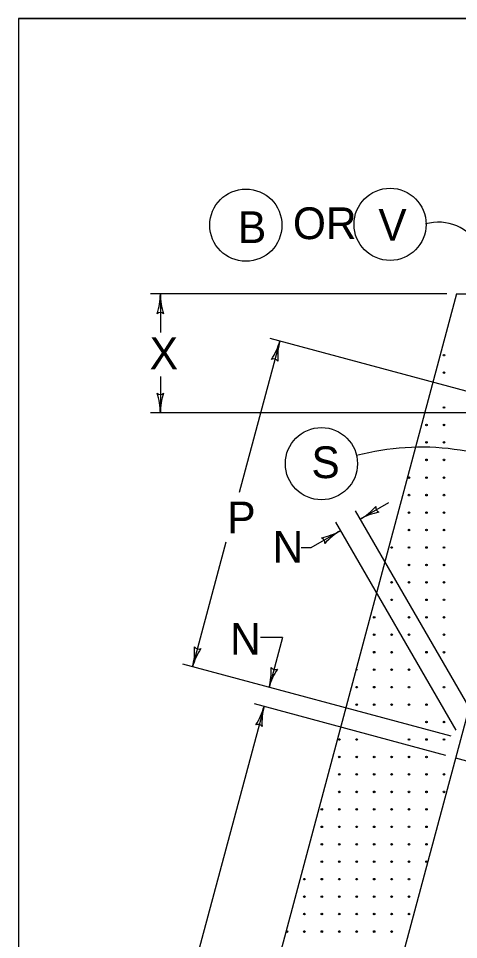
# Model space of a CAD drawing. Extents: x 1007 to 1035.5, y 1000.5 to 1021.5.
# Drawn here: x 1007 to 1009.78, y 1015.7 to 1021.5 of the extents above; entities that cross this region are included whole.
import ezdxf

# ---------------------------------------------------------------- set-up
doc = ezdxf.new("R2010")
doc.units = 0
for name, color, linetype in [('Level 1', 7, 'Continuous'), ('Level 10', 7, 'Continuous'), ('Level 11', 7, 'Continuous')]:
    doc.layers.add(name, color=color, linetype=linetype)

msp = doc.modelspace()

# ---------------------------------------------------------------- linework, layer by layer
at = {"layer": 'Level 1'}
for p, q in [((1009.763, 1019.7639), (1007.7915, 1012.4063)), ((1009.7005, 1019.7639), (1007.8324, 1019.7639)), ((1007.8949, 1019.7639), (1007.8949, 1019.5201)), ((1009.763, 1019.7639), (1010.573, 1019.7639)), ((1008.6481, 1019.4668), (1008.3923, 1018.5123)), ((1010.278, 1019.0301), (1008.5877, 1019.483)), ((1007.8949, 1019.2431), (1007.8949, 1019.0139)), ((1010.2134, 1019.0139), (1007.8324, 1019.0139)), ((1010.3384, 1019.0139), (1008.5159, 1012.2121)), ((1009.3331, 1018.4473), (1009.1549, 1018.3443)), ((1009.1235, 1018.3983), (1010.0455, 1016.8037)), ((1008.9992, 1018.3263), (1009.7572, 1017.0153)), ((1009.0305, 1018.2723), (1008.8437, 1018.1643)), ((1008.3084, 1018.1993), (1008.098, 1017.4142)), ((1008.8437, 1018.1643), (1008.7821, 1018.1643)), ((1008.6653, 1017.5996), (1008.5258, 1017.5996)), ((1008.6653, 1017.5996), (1008.581, 1017.2848)), ((1009.7281, 1016.9774), (1008.0376, 1017.4303)), ((1008.5487, 1017.164), (1008.0125, 1015.1629)), ((1009.6956, 1016.8567), (1008.4883, 1017.1802)), ((1009.756, 1016.8405), (1010.0781, 1016.7543))]:
    msp.add_line(p, q, dxfattribs=at)
for centre, radius in [((1008.4341, 1020.1973), 0.2274), ((1009.3435, 1020.2025), 0.2274), ((1009.683, 1019.3784), 0.005), ((1009.683, 1019.3784), 0.0025), ((1009.683, 1019.2684), 0.005), ((1009.683, 1019.2684), 0.0025), ((1009.683, 1019.0484), 0.005), ((1009.683, 1019.0484), 0.0025), ((1009.573, 1018.9384), 0.005), ((1009.573, 1018.9384), 0.0025), ((1009.683, 1018.9384), 0.005), ((1009.683, 1018.9384), 0.0025), ((1008.9107, 1018.6944), 0.2274), ((1009.573, 1018.8284), 0.005), ((1009.573, 1018.8284), 0.0025), ((1009.683, 1018.8284), 0.005), ((1009.683, 1018.8284), 0.0025), ((1009.573, 1018.7184), 0.005), ((1009.573, 1018.7184), 0.0025), ((1009.683, 1018.7184), 0.005), ((1009.683, 1018.7184), 0.0025), ((1009.463, 1018.6064), 0.005), ((1009.463, 1018.6064), 0.0025), ((1009.573, 1018.6064), 0.005), ((1009.573, 1018.6064), 0.0025), ((1009.683, 1018.6064), 0.005), ((1009.683, 1018.6064), 0.0025), ((1009.463, 1018.4964), 0.005), ((1009.463, 1018.4964), 0.0025), ((1009.573, 1018.4964), 0.005), ((1009.573, 1018.4964), 0.0025), ((1009.683, 1018.4964), 0.005), ((1009.683, 1018.4964), 0.0025), ((1009.463, 1018.3864), 0.005), ((1009.463, 1018.3864), 0.0025), ((1009.573, 1018.3864), 0.005), ((1009.573, 1018.3864), 0.0025), ((1009.683, 1018.3864), 0.005), ((1009.683, 1018.3864), 0.0025), ((1009.463, 1018.2764), 0.005), ((1009.463, 1018.2764), 0.0025), ((1009.573, 1018.2764), 0.005), ((1009.573, 1018.2764), 0.0025), ((1009.683, 1018.2764), 0.005), ((1009.683, 1018.2764), 0.0025), ((1009.353, 1018.1664), 0.005), ((1009.353, 1018.1664), 0.0025), ((1009.463, 1018.1664), 0.005), ((1009.463, 1018.1664), 0.0025), ((1009.573, 1018.1664), 0.005), ((1009.573, 1018.1664), 0.0025), ((1009.683, 1018.1664), 0.005), ((1009.683, 1018.1664), 0.0025), ((1009.463, 1018.0564), 0.005), ((1009.463, 1018.0564), 0.0025), ((1009.573, 1018.0564), 0.005), ((1009.573, 1018.0564), 0.0025), ((1009.683, 1018.0564), 0.005), ((1009.683, 1018.0564), 0.0025), ((1009.353, 1017.9464), 0.005), ((1009.353, 1017.9464), 0.0025), ((1009.463, 1017.9464), 0.005), ((1009.463, 1017.9464), 0.0025), ((1009.573, 1017.9464), 0.005), ((1009.573, 1017.9464), 0.0025), ((1009.683, 1017.9464), 0.005), ((1009.683, 1017.9464), 0.0025), ((1009.353, 1017.8364), 0.005), ((1009.353, 1017.8364), 0.0025), ((1009.573, 1017.8364), 0.005), ((1009.573, 1017.8364), 0.0025), ((1009.683, 1017.8364), 0.005), ((1009.683, 1017.8364), 0.0025), ((1009.243, 1017.7264), 0.005), ((1009.243, 1017.7264), 0.0025), ((1009.463, 1017.7264), 0.005), ((1009.463, 1017.7264), 0.0025), ((1009.573, 1017.7264), 0.005), ((1009.573, 1017.7264), 0.0025), ((1009.683, 1017.7264), 0.005), ((1009.683, 1017.7264), 0.0025), ((1009.243, 1017.6164), 0.005), ((1009.243, 1017.6164), 0.0025), ((1009.353, 1017.6164), 0.005), ((1009.353, 1017.6164), 0.0025), ((1009.463, 1017.6164), 0.005), ((1009.463, 1017.6164), 0.0025), ((1009.683, 1017.6164), 0.005), ((1009.683, 1017.6164), 0.0025), ((1009.243, 1017.5064), 0.005), ((1009.243, 1017.5064), 0.0025), ((1009.353, 1017.5064), 0.005), ((1009.353, 1017.5064), 0.0025), ((1009.573, 1017.5064), 0.005), ((1009.573, 1017.5064), 0.0025), ((1009.683, 1017.5064), 0.005), ((1009.683, 1017.5064), 0.0025), ((1009.133, 1017.3964), 0.0025), ((1009.243, 1017.3964), 0.005), ((1009.243, 1017.3964), 0.0025), ((1009.353, 1017.3964), 0.005), ((1009.353, 1017.3964), 0.0025), ((1009.463, 1017.3964), 0.005), ((1009.463, 1017.3964), 0.0025), ((1009.133, 1017.2864), 0.005), ((1009.133, 1017.2864), 0.0025), ((1009.243, 1017.2864), 0.005), ((1009.243, 1017.2864), 0.0025), ((1009.353, 1017.2864), 0.005), ((1009.353, 1017.2864), 0.0025), ((1009.463, 1017.2864), 0.005), ((1009.463, 1017.2864), 0.0025), ((1009.683, 1017.2864), 0.005), ((1009.683, 1017.2864), 0.0025), ((1009.133, 1017.1764), 0.005), ((1009.133, 1017.1764), 0.0025), ((1009.243, 1017.1764), 0.005), ((1009.243, 1017.1764), 0.0025), ((1009.353, 1017.1764), 0.005), ((1009.353, 1017.1764), 0.0025), ((1009.463, 1017.1764), 0.005), ((1009.463, 1017.1764), 0.0025), ((1009.573, 1017.1764), 0.005), ((1009.573, 1017.1764), 0.0025), ((1009.573, 1017.0664), 0.005), ((1009.573, 1017.0664), 0.0025), ((1009.683, 1017.0664), 0.005), ((1009.683, 1017.0664), 0.0025), ((1009.023, 1016.9564), 0.005), ((1009.023, 1016.9564), 0.0025), ((1009.133, 1016.9564), 0.005), ((1009.133, 1016.9564), 0.0025), ((1009.463, 1016.9564), 0.005), ((1009.463, 1016.9564), 0.0025), ((1009.573, 1016.9564), 0.005), ((1009.573, 1016.9564), 0.0025), ((1009.683, 1016.9564), 0.005), ((1009.683, 1016.9564), 0.0025), ((1009.023, 1016.8464), 0.005), ((1009.023, 1016.8464), 0.0025), ((1009.133, 1016.8464), 0.005), ((1009.133, 1016.8464), 0.0025), ((1009.243, 1016.8464), 0.005), ((1009.243, 1016.8464), 0.0025), ((1009.353, 1016.8464), 0.005), ((1009.353, 1016.8464), 0.0025), ((1009.463, 1016.8464), 0.005), ((1009.463, 1016.8464), 0.0025), ((1009.573, 1016.8464), 0.005), ((1009.573, 1016.8464), 0.0025), ((1009.023, 1016.7364), 0.005), ((1009.023, 1016.7364), 0.0025), ((1009.133, 1016.7364), 0.005), ((1009.133, 1016.7364), 0.0025), ((1009.243, 1016.7364), 0.005), ((1009.243, 1016.7364), 0.0025), ((1009.353, 1016.7364), 0.005), ((1009.353, 1016.7364), 0.0025), ((1009.463, 1016.7364), 0.005), ((1009.463, 1016.7364), 0.0025), ((1009.573, 1016.7364), 0.005), ((1009.573, 1016.7364), 0.0025), ((1009.683, 1016.7364), 0.005), ((1009.683, 1016.7364), 0.0025), ((1009.023, 1016.6264), 0.005), ((1009.023, 1016.6264), 0.0025), ((1009.133, 1016.6264), 0.005), ((1009.133, 1016.6264), 0.0025), ((1009.243, 1016.6264), 0.005), ((1009.243, 1016.6264), 0.0025), ((1009.353, 1016.6264), 0.005), ((1009.353, 1016.6264), 0.0025), ((1009.463, 1016.6264), 0.005), ((1009.463, 1016.6264), 0.0025), ((1009.573, 1016.6264), 0.005), ((1009.573, 1016.6264), 0.0025), ((1009.683, 1016.6264), 0.005), ((1009.683, 1016.6264), 0.0025), ((1008.913, 1016.5164), 0.005), ((1008.913, 1016.5164), 0.0025), ((1009.023, 1016.5164), 0.005), ((1009.023, 1016.5164), 0.0025), ((1009.133, 1016.5164), 0.005), ((1009.133, 1016.5164), 0.0025), ((1009.243, 1016.5164), 0.005), ((1009.243, 1016.5164), 0.0025), ((1009.353, 1016.5164), 0.005), ((1009.353, 1016.5164), 0.0025), ((1009.463, 1016.5164), 0.005), ((1009.463, 1016.5164), 0.0025), ((1009.573, 1016.5164), 0.005), ((1009.573, 1016.5164), 0.0025), ((1008.913, 1016.4064), 0.005), ((1008.913, 1016.4064), 0.0025), ((1009.023, 1016.4064), 0.005), ((1009.023, 1016.4064), 0.0025), ((1009.133, 1016.4064), 0.005), ((1009.133, 1016.4064), 0.0025), ((1009.243, 1016.4064), 0.005), ((1009.243, 1016.4064), 0.0025), ((1009.353, 1016.4064), 0.005), ((1009.353, 1016.4064), 0.0025), ((1009.463, 1016.4064), 0.005), ((1009.463, 1016.4064), 0.0025), ((1009.573, 1016.4064), 0.005), ((1009.573, 1016.4064), 0.0025), ((1008.913, 1016.2964), 0.005), ((1008.913, 1016.2964), 0.0025), ((1009.023, 1016.2964), 0.005), ((1009.023, 1016.2964), 0.0025), ((1009.133, 1016.2964), 0.005), ((1009.133, 1016.2964), 0.0025), ((1009.243, 1016.2964), 0.005), ((1009.243, 1016.2964), 0.0025), ((1009.353, 1016.2964), 0.005), ((1009.353, 1016.2964), 0.0025), ((1009.463, 1016.2964), 0.005), ((1009.463, 1016.2964), 0.0025), ((1009.573, 1016.2964), 0.005), ((1009.573, 1016.2964), 0.0025), ((1008.913, 1016.1864), 0.005), ((1008.913, 1016.1864), 0.0025), ((1009.023, 1016.1864), 0.005), ((1009.023, 1016.1864), 0.0025), ((1009.133, 1016.1864), 0.005), ((1009.133, 1016.1864), 0.0025), ((1009.243, 1016.1864), 0.005), ((1009.243, 1016.1864), 0.0025), ((1009.353, 1016.1864), 0.005), ((1009.353, 1016.1864), 0.0025), ((1009.463, 1016.1864), 0.005), ((1009.463, 1016.1864), 0.0025), ((1009.573, 1016.1864), 0.005), ((1009.573, 1016.1864), 0.0025), ((1008.803, 1016.0764), 0.005), ((1008.803, 1016.0764), 0.0025), ((1008.913, 1016.0764), 0.005), ((1008.913, 1016.0764), 0.0025), ((1009.023, 1016.0764), 0.005), ((1009.023, 1016.0764), 0.0025), ((1009.133, 1016.0764), 0.005), ((1009.133, 1016.0764), 0.0025), ((1009.243, 1016.0764), 0.005), ((1009.243, 1016.0764), 0.0025), ((1009.353, 1016.0764), 0.005), ((1009.353, 1016.0764), 0.0025), ((1009.463, 1016.0764), 0.005), ((1009.463, 1016.0764), 0.0025), ((1008.803, 1015.9664), 0.005), ((1008.803, 1015.9664), 0.0025), ((1008.913, 1015.9664), 0.005), ((1008.913, 1015.9664), 0.0025), ((1009.023, 1015.9664), 0.005), ((1009.023, 1015.9664), 0.0025), ((1009.133, 1015.9664), 0.005), ((1009.133, 1015.9664), 0.0025), ((1009.243, 1015.9664), 0.005), ((1009.243, 1015.9664), 0.0025), ((1009.353, 1015.9664), 0.005), ((1009.353, 1015.9664), 0.0025), ((1009.463, 1015.9664), 0.005), ((1009.463, 1015.9664), 0.0025), ((1008.803, 1015.8564), 0.005), ((1008.803, 1015.8564), 0.0025), ((1008.913, 1015.8564), 0.005), ((1008.913, 1015.8564), 0.0025), ((1009.023, 1015.8564), 0.005), ((1009.023, 1015.8564), 0.0025), ((1009.133, 1015.8564), 0.005), ((1009.133, 1015.8564), 0.0025), ((1009.243, 1015.8564), 0.005), ((1009.243, 1015.8564), 0.0025), ((1009.353, 1015.8564), 0.005), ((1009.353, 1015.8564), 0.0025), ((1009.463, 1015.8564), 0.005), ((1009.463, 1015.8564), 0.0025), ((1008.693, 1015.7464), 0.005), ((1008.693, 1015.7464), 0.0025), ((1008.803, 1015.7464), 0.005), ((1008.803, 1015.7464), 0.0025), ((1008.913, 1015.7464), 0.005), ((1008.913, 1015.7464), 0.0025), ((1009.023, 1015.7464), 0.005), ((1009.023, 1015.7464), 0.0025), ((1009.133, 1015.7464), 0.005), ((1009.133, 1015.7464), 0.0025), ((1009.243, 1015.7464), 0.005), ((1009.243, 1015.7464), 0.0025), ((1009.353, 1015.7464), 0.005), ((1009.353, 1015.7464), 0.0025)]:
    msp.add_circle(centre, radius, dxfattribs=at)
for centre, radius, start, end in [((1009.6475, 1019.9141), 0.3019, 29.23174, 105.59741), ((1007.504, 1019.7639), 0.3909, 341.34716, 359.99389), ((1008.2859, 1019.7639), 0.3909, 179.98778, 180), ((1008.2859, 1019.7639), 0.3909, 180, 198.66878), ((1007.8949, 1019.6153), 0.0313, 48.7746, 130.89129), ((1008.2705, 1019.568), 0.3909, 326.34526, 344.99199), ((1008.2705, 1019.568), 0.3909, 326.34526, 344.99199), ((1009.0257, 1019.3656), 0.3909, 164.9981, 183.66688), ((1009.0257, 1019.3656), 0.3909, 164.9981, 183.66688), ((1009.0257, 1019.3656), 0.3909, 164.98588, 164.9981), ((1009.0257, 1019.3656), 0.3909, 164.98588, 164.9981), ((1008.6096, 1019.3233), 0.0313, 33.7727, 115.88939), ((1008.6096, 1019.3233), 0.0313, 33.7727, 115.88939), ((1007.895, 1019.1626), 0.0313, 228.7746, 310.89129), ((1007.504, 1019.0139), 0.3909, 0, 18.66878), ((1007.895, 1019.1626), 0.0313, 228.7746, 310.89129), ((1007.504, 1019.0139), 0.3909, 0, 18.66878), ((1008.2859, 1019.0139), 0.3909, 161.34716, 179.99389), ((1008.2859, 1019.0139), 0.3909, 161.34716, 179.99389), ((1007.504, 1019.0139), 0.3909, 359.98778, 0), ((1007.504, 1019.0139), 0.3909, 359.98778, 0), ((1009.5405, 1017.2147), 1.5837, 60.02351, 104.93067), ((1008.9592, 1018.6827), 0.3909, 300.03449, 318.70328), ((1009.2836, 1018.4186), 0.0313, 168.80909, 250.92579), ((1009.3506, 1018.0058), 0.3909, 101.38165, 120.02838), ((1008.9592, 1018.6827), 0.3909, 300.02227, 300.03449), ((1008.8348, 1018.6107), 0.3909, 281.38419, 300.03092), ((1009.2262, 1017.9338), 0.3909, 120.03703, 138.70581), ((1009.2262, 1017.9338), 0.3909, 120.0248, 120.03703), ((1008.9018, 1018.1979), 0.0313, 348.81163, 70.92832), ((1007.7204, 1017.5154), 0.3909, 344.9981, 3.66688), ((1008.1365, 1017.5577), 0.0313, 213.7727, 295.88939), ((1008.4756, 1017.313), 0.3909, 146.34526, 164.99199), ((1007.7204, 1017.5154), 0.3909, 344.98588, 344.9981), ((1008.2034, 1017.3859), 0.3909, 344.99979, 3.66858), ((1008.9586, 1017.1836), 0.3909, 146.34695, 164.99368), ((1008.6195, 1017.4283), 0.0313, 213.77439, 295.89108), ((1008.2034, 1017.3859), 0.3909, 344.98757, 344.99979), ((1008.171, 1017.2652), 0.3909, 326.34732, 344.99405), ((1008.9263, 1017.0628), 0.3909, 165.00016, 183.66894), ((1008.9263, 1017.0628), 0.3909, 164.98794, 165.00016), ((1008.5102, 1017.0204), 0.0313, 33.77476, 115.89145)]:
    msp.add_arc(centre, radius, start, end, dxfattribs=at)
at = {"layer": 'Level 10'}
for q in [(1035.5, 1021.5), (1007, 1000.5)]:
    msp.add_line((1007, 1021.5), q, dxfattribs=at)
at = {"layer": 'Level 11'}
msp.add_lwpolyline([(1007, 1000.5), (1035.5, 1000.5), (1035.5, 1021.5), (1007, 1021.5)], close=True, dxfattribs=at)

# ---------------------------------------------------------------- texts
at = {"layer": 'Level 1'}
for s, p in [('B', (1008.3843, 1020.0846)), ('OR', (1008.7309, 1020.1093)), ('V', (1009.2697, 1020.1002)), ('X', (1007.8278, 1019.2898)), ('S', (1008.8478, 1018.6034)), ('P', (1008.3173, 1018.2551)), ('N', (1008.6027, 1018.0707)), ('N', (1008.3346, 1017.4907))]:
    msp.add_text(s, height=0.2, dxfattribs=at).set_placement(p)

doc.saveas('drawing.dxf')
